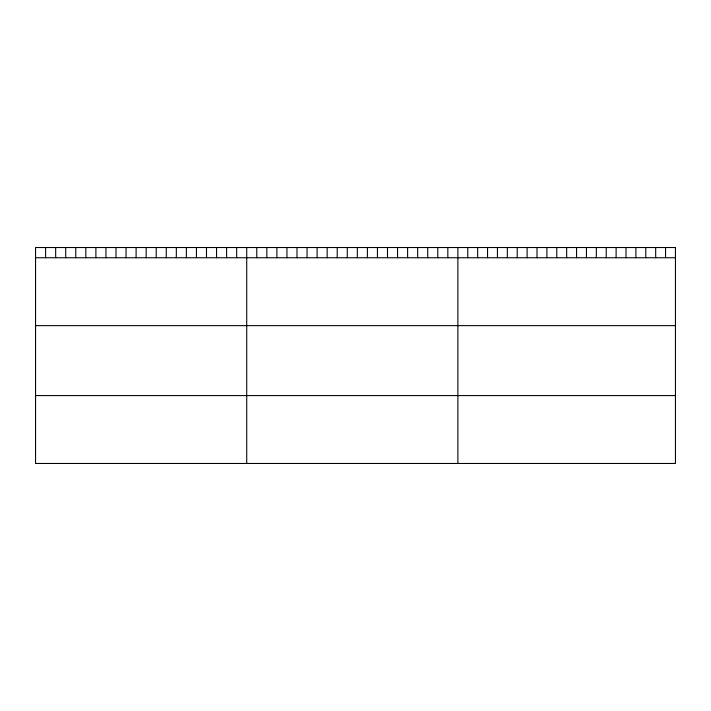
<?xml version="1.0" encoding="UTF-8"?>
<svg xmlns="http://www.w3.org/2000/svg" width="711" height="711" viewBox="0 0 711 711"><rect width="100%" height="100%" fill="white"/><g stroke="black" fill="none" stroke-linecap="round" stroke-linejoin="round"><path stroke-width="1.07" d="M35.55 257.746L675.45 257.746M35.55 325.638L675.45 325.638M35.55 395.583L675.45 395.583M665.558 247.526L665.558 257.746M655.675 247.526L655.675 257.746M645.784 247.526L645.784 257.746M635.892 247.526L635.892 257.746M626 247.526L626 257.746M616.117 247.526L616.117 257.746M606.225 247.526L606.225 257.746M596.333 247.526L596.333 257.746M586.442 247.526L586.442 257.746M576.559 247.526L576.559 257.746M566.667 247.526L566.667 257.746M556.775 247.526L556.775 257.746M546.892 247.526L546.892 257.746M537.001 247.526L537.001 257.746M527.109 247.526L527.109 257.746M517.217 247.526L517.217 257.746M507.334 247.526L507.334 257.746M497.442 247.526L497.442 257.746M487.55 247.526L487.55 257.746M477.659 247.526L477.659 257.746M467.776 247.526L467.776 257.746M457.884 247.526L457.884 463.474M447.832 247.526L447.832 257.746M437.772 247.526L437.772 257.746M427.72 247.526L427.72 257.746M417.659 247.526L417.659 257.746M407.607 247.526L407.607 257.746M397.547 247.526L397.547 257.746M387.495 247.526L387.495 257.746M377.443 247.526L377.443 257.746M367.383 247.526L367.383 257.746M357.331 247.526L357.331 257.746M347.27 247.526L347.27 257.746M337.218 247.526L337.218 257.746M327.158 247.526L327.158 257.746M317.106 247.526L317.106 257.746M307.054 247.526L307.054 257.746M296.994 247.526L296.994 257.746M286.942 247.526L286.942 257.746M276.881 247.526L276.881 257.746M266.829 247.526L266.829 257.746M256.769 247.526L256.769 257.746M246.717 247.526L246.717 463.474M236.665 247.526L236.665 257.746M226.605 247.526L226.605 257.746M216.553 247.526L216.553 257.746M206.492 247.526L206.492 257.746M196.44 247.526L196.44 257.746M186.38 247.526L186.38 257.746M176.328 247.526L176.328 257.746M166.276 247.526L166.276 257.746M156.216 247.526L156.216 257.746M146.164 247.526L146.164 257.746M136.103 247.526L136.103 257.746M126.051 247.526L126.051 257.746M115.991 247.526L115.991 257.746M105.939 247.526L105.939 257.746M95.887 247.526L95.887 257.746M85.827 247.526L85.827 257.746M75.775 247.526L75.775 257.746M65.714 247.526L65.714 257.746M55.662 247.526L55.662 257.746M45.602 247.526L45.602 257.746M675.45 247.526L35.55 247.526L35.55 463.474L675.45 463.474L675.45 247.526"/></g></svg>
